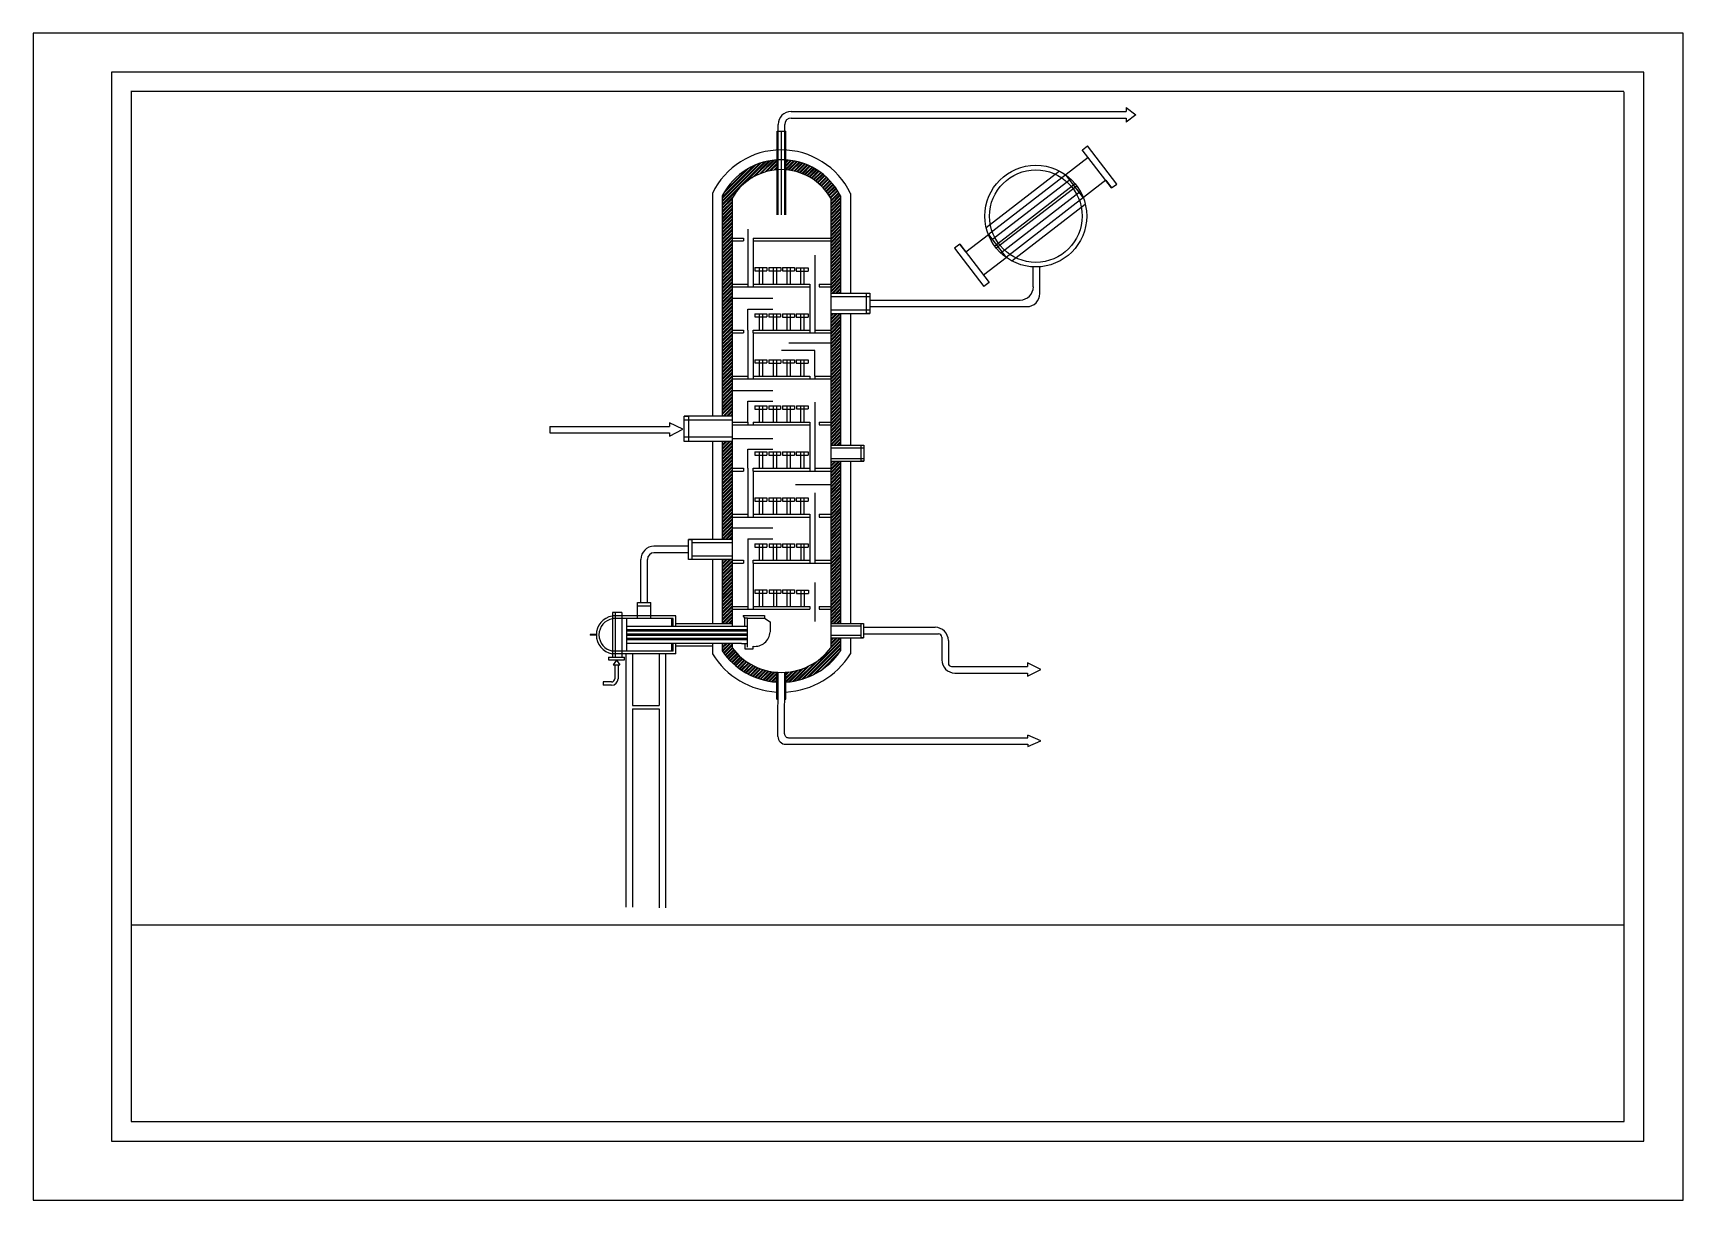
# Model space of a CAD drawing. Header units: centimetres. Extents: x 323 to 743, y 323 to 620.
import ezdxf

# ---------------------------------------------------------------- set-up
doc = ezdxf.new("R2010")
doc.units = ezdxf.units.CM
doc.header["$MEASUREMENT"] = 0

msp = doc.modelspace()

# ---------------------------------------------------------------- hatches: boundary and pattern name
h = msp.add_hatch()
h.set_pattern_fill('ANSI32', color=256, scale=1.673677)
h.set_pattern_definition([(45, (346.17026, 434.5783), (-0.4438006, 0.4438006), []), (45, (346.4661, 434.5783), (-0.4438006, 0.4438006), [])])
h.paths.add_polyline_path([(528.74, 511.01), (526.22, 511.01), (526.22, 469.66), (528.74, 469.66)])
h.paths.add_polyline_path([(528.74, 548.59), (526.22, 548.59), (526.22, 515.03), (528.74, 515.03)])
h.paths.add_polyline_path([(528.74, 578.53, 0.262785), (514.76, 587.64), (514.76, 585.13, -0.24895), (526.22, 577.89), (526.22, 553.72), (528.74, 553.72)])
h.paths.add_polyline_path([(512.58, 585.13), (512.58, 587.64, 0.262785), (498.61, 578.53), (498.61, 522.45), (501.12, 522.45), (501.12, 577.89, -0.24895)])
h.paths.add_polyline_path([(501.12, 515.97), (498.61, 515.97), (498.61, 491.05), (501.12, 491.05)])
h.paths.add_polyline_path([(501.12, 485.93), (498.61, 485.93), (498.61, 469.6), (501.12, 469.6)])
h.paths.add_polyline_path([(501.12, 463.48), (501.12, 464.58), (498.61, 464.58), (498.61, 462.68, 0.231208), (512.49, 454.74), (512.5, 457.26, -0.216101)])
h.paths.add_polyline_path([(528.74, 462.68), (528.74, 466.05), (526.22, 466.05), (526.22, 463.48, -0.216098), (514.84, 457.26), (514.84, 454.74, 0.231371)])

# ---------------------------------------------------------------- linework, layer by layer
for p, q in [((323.17, 619.94), (323.17, 322.94)), ((743.17, 619.94), (323.17, 619.94)), ((743.17, 322.94), (743.17, 619.94)), ((733.17, 609.94), (343.17, 609.94)), ((343.17, 609.94), (343.17, 337.94)), ((733.17, 337.94), (733.17, 609.94)), ((728.09, 605.04), (348.09, 605.04)), ((348.17, 604.94), (348.17, 342.94)), ((728.17, 342.94), (728.17, 604.94)), ((601.42, 600.98), (601.42, 599.98)), ((601.42, 600.98), (603.86, 599.13)), ((512.84, 573.65), (512.84, 596.63)), ((514.51, 573.65), (514.51, 596.63)), ((516.18, 599.98), (601.42, 599.98)), ((516.18, 598.3), (601.42, 598.3)), ((603.86, 599.13), (601.42, 597.28)), ((601.42, 598.3), (601.42, 597.28)), ((512.58, 573.65), (512.58, 594.96)), ((512.58, 594.96), (514.76, 594.96)), ((513.67, 573.65), (513.67, 594.96)), ((514.76, 573.65), (514.76, 594.96)), ((591.76, 588.3), (566.35, 568.68)), ((597.72, 580.52), (590.27, 590.24)), ((590.28, 590.24), (591.6, 591.25)), ((599.07, 581.51), (591.6, 591.25)), ((584.49, 584.8), (565.82, 570.38)), ((586, 583.84), (590.5, 577.99)), ((587.33, 582.76), (567.07, 567.12)), ((588.47, 581.53), (567.97, 565.7)), ((588.88, 581), (568.38, 565.17)), ((596.24, 582.45), (570.85, 562.85)), ((596.24, 582.45), (597.72, 580.52)), ((597.72, 580.52), (599.07, 581.51)), ((496.1, 579.12), (496.1, 522.45)), ((496.1, 579.12), (496.1, 522.45)), ((498.61, 578.53), (498.61, 522.45)), ((501.12, 577.89), (501.12, 510.35)), ((526.22, 577.89), (526.22, 506.51)), ((528.74, 578.53), (528.74, 553.72)), ((531.25, 579.12), (531.25, 553.72)), ((589.78, 579.58), (569.52, 563.94)), ((591.03, 576.32), (572.36, 561.9)), ((501.12, 567.75), (504.05, 567.75)), ((501.12, 567.38), (501.12, 567.38)), ((501.12, 567.04), (504.05, 567.04)), ((504.05, 567.75), (504.05, 567.04)), ((505.14, 570.01), (505.14, 555.33)), ((506.48, 567.75), (506.48, 555.33)), ((506.48, 567.75), (526.23, 567.75)), ((506.48, 567.04), (526.23, 567.04)), ((511.14, 567.75), (511.14, 567.74)), ((511.98, 567.75), (511.98, 567.74)), ((526.22, 567.4), (526.23, 567.4)), ((560.6, 564.24), (566.35, 568.68)), ((566.35, 568.68), (570.85, 562.85)), ((522.21, 563.42), (522.21, 543.61)), ((559.12, 566.18), (557.77, 565.19)), ((557.77, 565.19), (565.24, 555.44)), ((559.12, 566.18), (566.57, 556.46)), ((560.6, 564.24), (559.12, 566.18)), ((565.08, 558.4), (570.85, 562.85)), ((506.95, 560.25), (506.95, 559.41)), ((506.95, 560.25), (509.96, 560.25)), ((506.95, 559.41), (509.96, 559.41)), ((508.03, 560.25), (508.03, 556.07)), ((508.87, 560.25), (508.87, 556.07)), ((509.96, 560.25), (509.96, 559.41)), ((510.5, 560.25), (510.5, 559.41)), ((510.5, 560.25), (513.51, 560.25)), ((510.5, 559.41), (513.51, 559.41)), ((511.59, 560.25), (511.59, 556.07)), ((512.43, 560.25), (512.43, 556.07)), ((513.51, 560.25), (513.51, 559.41)), ((513.99, 560.25), (513.99, 559.41)), ((513.99, 560.25), (517, 560.25)), ((513.99, 559.41), (517, 559.41)), ((515.07, 560.25), (515.07, 556.07)), ((515.91, 560.25), (515.91, 556.07)), ((517, 560.25), (517, 559.41)), ((517.47, 560.2), (517.47, 559.36)), ((517.47, 560.2), (520.48, 560.2)), ((517.47, 559.36), (520.48, 559.36)), ((518.56, 560.2), (518.56, 556.02)), ((519.4, 560.2), (519.4, 556.02)), ((520.48, 560.2), (520.48, 559.36)), ((520.48, 560.2), (520.48, 559.36)), ((577.79, 555.34), (577.79, 560.41)), ((579.47, 553.66), (579.47, 560.44)), ((501.12, 556.03), (505.14, 556.03)), ((501.12, 555.33), (520.87, 555.33)), ((506.48, 556.03), (520.87, 556.03)), ((520.87, 556.03), (520.87, 543.61)), ((523.3, 556.03), (523.3, 555.33)), ((523.3, 556.03), (526.23, 556.03)), ((523.3, 555.33), (526.23, 555.33)), ((526.22, 555.68), (526.23, 555.68)), ((566.57, 556.46), (565.24, 555.44)), ((511.5, 552.34), (501.13, 552.34)), ((526.3, 553.72), (536.22, 553.72)), ((526.3, 552.86), (536.22, 552.86)), ((536.22, 551.99), (574.45, 551.99)), ((536.22, 550.32), (576.12, 550.32)), ((505.14, 544.32), (505.14, 549.67)), ((505.14, 549.67), (511.5, 549.67)), ((506.93, 548.51), (506.93, 547.67)), ((506.93, 548.51), (509.95, 548.51)), ((506.93, 547.67), (509.95, 547.67)), ((508.02, 548.51), (508.02, 544.33)), ((508.86, 548.51), (508.86, 544.33)), ((509.95, 548.51), (509.95, 547.67)), ((510.47, 548.51), (510.47, 547.67)), ((510.47, 548.51), (513.48, 548.51)), ((510.47, 547.67), (513.48, 547.67)), ((511.56, 548.51), (511.56, 544.32)), ((512.39, 548.51), (512.39, 544.32)), ((513.48, 548.51), (513.48, 547.67)), ((513.97, 548.48), (513.97, 547.64)), ((513.97, 548.48), (516.98, 548.48)), ((513.97, 547.64), (516.98, 547.64)), ((515.05, 548.48), (515.05, 544.29)), ((515.89, 548.48), (515.89, 544.29)), ((516.98, 548.48), (516.98, 547.64)), ((517.46, 548.49), (517.46, 547.65)), ((517.46, 548.49), (520.47, 548.49)), ((517.46, 547.65), (520.47, 547.65)), ((518.55, 548.49), (518.55, 544.3)), ((519.39, 548.49), (519.39, 544.3)), ((520.47, 548.49), (520.47, 547.65)), ((526.3, 549.45), (536.22, 549.45)), ((526.3, 548.59), (536.22, 548.59)), ((528.74, 548.59), (528.74, 515.03)), ((531.25, 548.59), (531.25, 515.03)), ((501.12, 544.32), (504.05, 544.32)), ((501.12, 543.61), (504.05, 543.61)), ((504.05, 544.32), (504.05, 543.61)), ((505.14, 544.32), (505.14, 531.9)), ((506.48, 544.32), (520.87, 544.32)), ((506.48, 543.61), (506.48, 544.32)), ((506.48, 543.61), (506.48, 531.9)), ((506.48, 543.61), (526.23, 543.61)), ((522.21, 544.32), (526.23, 544.32)), ((526.22, 543.96), (526.23, 543.96)), ((522.21, 539.12), (513.69, 539.12)), ((526.12, 541.04), (515.6, 541.04)), ((522.21, 532.6), (522.21, 539.12)), ((506.93, 536.8), (506.93, 535.96)), ((506.93, 536.8), (509.94, 536.8)), ((506.93, 535.96), (509.94, 535.96)), ((508.01, 536.8), (508.01, 532.61)), ((508.85, 536.8), (508.85, 532.61)), ((509.94, 536.8), (509.94, 535.96)), ((510.5, 536.79), (510.5, 535.95)), ((510.5, 536.79), (513.51, 536.79)), ((510.5, 535.95), (513.51, 535.95)), ((511.58, 536.79), (511.58, 532.6)), ((512.42, 536.79), (512.42, 532.6)), ((513.51, 536.79), (513.51, 535.95)), ((514, 536.8), (514, 535.96)), ((514, 536.8), (517.01, 536.8)), ((514, 535.96), (517.01, 535.96)), ((515.09, 536.8), (515.09, 532.61)), ((515.92, 536.8), (515.92, 532.61)), ((517.01, 536.8), (517.01, 535.96)), ((517.47, 536.79), (517.47, 535.95)), ((517.47, 536.79), (520.48, 536.79)), ((517.47, 535.95), (520.48, 535.95)), ((518.56, 536.79), (518.56, 532.6)), ((519.4, 536.79), (519.4, 532.6)), ((520.48, 536.79), (520.48, 535.95)), ((501.12, 532.6), (505.14, 532.6)), ((501.12, 531.9), (526.23, 531.9)), ((506.48, 532.6), (520.87, 532.6)), ((520.87, 532.6), (520.87, 531.9)), ((522.21, 532.6), (522.21, 531.9)), ((522.21, 532.6), (526.23, 532.6)), ((526.22, 532.25), (526.23, 532.25)), ((511.5, 528.9), (501.12, 528.9)), ((505.14, 520.89), (505.14, 526.22)), ((505.14, 526.22), (511.5, 526.22)), ((506.95, 525.07), (506.95, 524.23)), ((506.95, 525.07), (509.96, 525.07)), ((508.03, 525.07), (508.03, 520.88)), ((508.87, 525.07), (508.87, 520.88)), ((509.96, 525.07), (509.96, 524.23)), ((510.47, 525.07), (510.47, 524.23)), ((510.47, 525.07), (513.48, 525.07)), ((511.55, 525.07), (511.55, 520.88)), ((512.39, 525.07), (512.39, 520.88)), ((513.48, 525.07), (513.48, 524.23)), ((513.97, 525.07), (513.97, 524.23)), ((513.97, 525.07), (516.99, 525.07)), ((515.06, 525.07), (515.06, 520.88)), ((515.9, 525.07), (515.9, 520.88)), ((516.99, 525.07), (516.99, 524.23)), ((517.48, 525.09), (517.48, 524.26)), ((517.48, 525.09), (520.49, 525.09)), ((518.57, 525.09), (518.57, 520.91)), ((519.41, 525.09), (519.41, 520.91)), ((520.49, 525.09), (520.49, 524.26)), ((522.21, 525.97), (522.21, 508.46)), ((501.12, 522.45), (488.95, 522.45)), ((501.12, 521.37), (488.95, 521.37)), ((501.12, 520.89), (505.14, 520.89)), ((505.14, 520.89), (505.14, 520.18)), ((506.48, 520.89), (506.48, 520.18)), ((506.48, 520.89), (520.87, 520.89)), ((506.95, 524.23), (509.96, 524.23)), ((510.47, 524.23), (513.48, 524.23)), ((513.97, 524.23), (516.99, 524.23)), ((517.48, 524.26), (520.49, 524.26)), ((520.87, 520.89), (520.87, 508.46)), ((523.3, 520.89), (523.3, 520.18)), ((523.3, 520.89), (526.23, 520.89)), ((454.74, 519.83), (485.17, 519.83)), ((454.74, 519.83), (454.74, 518.16)), ((454.74, 518.16), (485.17, 518.16)), ((485.17, 520.75), (485.17, 519.83)), ((488.54, 519.08), (485.17, 520.75)), ((485.17, 517.32), (488.54, 519.08)), ((485.17, 518.16), (485.17, 517.32)), ((501.12, 517.05), (488.95, 517.05)), ((501.12, 520.18), (520.87, 520.18)), ((501.12, 516.83), (501.12, 468.93)), ((511.5, 516.67), (501.12, 516.67)), ((520.87, 516.83), (520.87, 508.46)), ((522.21, 516.83), (522.21, 508.46)), ((523.3, 520.18), (526.23, 520.18)), ((526.22, 520.53), (526.23, 520.53)), ((526.22, 516.83), (526.22, 463.48)), ((528.74, 516.83), (528.74, 515.03)), ((531.25, 516.83), (531.25, 515.03)), ((501.12, 515.97), (488.95, 515.97)), ((496.1, 515.97), (496.1, 510.35)), ((496.1, 515.97), (496.1, 491.05)), ((496.1, 515.97), (496.1, 491.05)), ((498.61, 515.97), (498.61, 510.35)), ((498.61, 515.97), (498.61, 491.05)), ((505.14, 509.17), (505.14, 513.99)), ((505.14, 513.99), (511.5, 513.99)), ((506.94, 513.36), (506.94, 512.53)), ((506.94, 513.36), (509.95, 513.36)), ((506.94, 512.53), (509.95, 512.53)), ((508.03, 513.36), (508.03, 509.18)), ((508.87, 513.36), (508.87, 509.18)), ((509.95, 513.36), (509.95, 512.53)), ((510.47, 513.36), (510.47, 512.53)), ((510.47, 513.36), (513.48, 513.36)), ((510.47, 512.53), (513.48, 512.53)), ((511.56, 513.36), (511.56, 509.18)), ((512.4, 513.36), (512.4, 509.18)), ((513.48, 513.36), (513.48, 512.53)), ((513.99, 513.36), (513.99, 512.53)), ((513.99, 513.36), (517, 513.36)), ((513.99, 512.53), (517, 512.53)), ((515.08, 513.36), (515.08, 509.18)), ((515.91, 513.36), (515.91, 509.18)), ((517, 513.36), (517, 512.53)), ((517.46, 513.37), (517.46, 512.53)), ((517.46, 513.37), (520.47, 513.37)), ((517.46, 512.53), (520.47, 512.53)), ((518.54, 513.37), (518.54, 509.18)), ((519.38, 513.37), (519.38, 509.18)), ((520.47, 513.37), (520.47, 512.53)), ((526.22, 515.03), (534.67, 515.03)), ((526.22, 514.36), (534.67, 514.36)), ((501.12, 509.17), (504.05, 509.17)), ((501.12, 508.46), (504.05, 508.46)), ((504.05, 509.17), (504.05, 508.46)), ((505.14, 509.17), (505.14, 496.75)), ((506.48, 509.17), (520.87, 509.17)), ((506.48, 508.46), (506.48, 509.17)), ((506.48, 508.46), (506.48, 496.75)), ((506.48, 508.46), (526.22, 508.46)), ((522.21, 509.17), (526.22, 509.17)), ((526.22, 511.68), (534.67, 511.68)), ((526.22, 511.01), (534.67, 511.01)), ((526.22, 508.82), (526.23, 508.82)), ((526.22, 508.82), (526.23, 508.82)), ((526.22, 508.46), (526.22, 508.46)), ((528.74, 511.01), (528.74, 504.19)), ((528.74, 511.01), (528.74, 469.66)), ((531.25, 511.01), (531.25, 504.19)), ((531.25, 511.01), (531.25, 469.66)), ((526.22, 504.96), (517.26, 504.96)), ((496.1, 500.3), (496.1, 491.05)), ((498.61, 500.3), (498.61, 491.05)), ((506.91, 501.65), (506.91, 500.81)), ((506.91, 501.65), (509.93, 501.65)), ((506.91, 500.81), (509.93, 500.81)), ((508, 501.65), (508, 497.46)), ((508.84, 501.65), (508.84, 497.46)), ((509.93, 501.65), (509.93, 500.81)), ((510.48, 501.63), (510.48, 500.79)), ((510.48, 501.63), (513.49, 501.63)), ((510.48, 500.79), (513.49, 500.79)), ((511.57, 501.63), (511.57, 497.45)), ((512.4, 501.63), (512.4, 497.45)), ((513.49, 501.63), (513.49, 500.79)), ((513.99, 501.63), (513.99, 500.79)), ((513.99, 501.63), (517.01, 501.63)), ((513.99, 500.79), (517.01, 500.79)), ((515.08, 501.63), (515.08, 497.45)), ((515.92, 501.63), (515.92, 497.45)), ((517.01, 501.63), (517.01, 500.79)), ((517.45, 501.65), (517.45, 500.81)), ((517.45, 501.65), (520.46, 501.65)), ((517.45, 500.81), (520.46, 500.81)), ((518.53, 501.65), (518.53, 497.46)), ((519.37, 501.65), (519.37, 497.46)), ((520.46, 501.65), (520.46, 500.81)), ((522.21, 502.94), (522.21, 485.03)), ((501.12, 497.46), (505.14, 497.46)), ((501.12, 496.75), (520.87, 496.75)), ((506.48, 497.46), (520.87, 497.46)), ((520.87, 497.46), (520.87, 485.03)), ((523.3, 497.46), (523.3, 496.75)), ((523.3, 497.46), (526.23, 497.46)), ((523.3, 496.75), (526.23, 496.75)), ((526.22, 497.1), (526.23, 497.1)), ((511.5, 493.92), (501.12, 493.92)), ((490.02, 489.32), (481.24, 489.32)), ((490.02, 487.65), (481.24, 487.65)), ((501.12, 491.05), (490.02, 491.05)), ((501.12, 490.19), (490.88, 490.19)), ((505.14, 491.24), (505.14, 473.32)), ((505.14, 491.24), (511.5, 491.24)), ((506.94, 489.9), (506.94, 489.06)), ((506.94, 489.9), (509.95, 489.9)), ((506.94, 489.06), (509.95, 489.06)), ((508.03, 489.9), (508.03, 485.72)), ((508.87, 489.9), (508.87, 485.72)), ((509.95, 489.9), (509.95, 489.06)), ((510.52, 489.93), (510.52, 489.09)), ((510.52, 489.93), (513.54, 489.93)), ((510.52, 489.09), (513.54, 489.09)), ((511.61, 489.93), (511.61, 485.74)), ((512.45, 489.93), (512.45, 485.74)), ((513.54, 489.93), (513.54, 489.09)), ((513.99, 489.93), (513.99, 489.09)), ((513.99, 489.93), (517.01, 489.93)), ((513.99, 489.09), (517.01, 489.09)), ((515.08, 489.93), (515.08, 485.74)), ((515.92, 489.93), (515.92, 485.74)), ((517.01, 489.93), (517.01, 489.09)), ((517.49, 489.9), (517.49, 489.06)), ((517.49, 489.9), (520.51, 489.9)), ((517.49, 489.06), (520.51, 489.06)), ((518.58, 489.9), (518.58, 485.72)), ((519.42, 489.9), (519.42, 485.72)), ((520.51, 489.9), (520.51, 489.06)), ((477.9, 475), (477.9, 485.98)), ((479.57, 475), (479.57, 485.98)), ((501.12, 485.93), (490.02, 485.93)), ((501.12, 486.78), (490.88, 486.78)), ((496.1, 485.93), (496.1, 469.6)), ((496.1, 485.93), (496.1, 469.6)), ((498.61, 485.93), (498.61, 469.6)), ((501.12, 485.74), (504.05, 485.74)), ((501.12, 485.03), (504.05, 485.03)), ((504.05, 485.74), (504.05, 485.03)), ((506.48, 485.74), (520.87, 485.74)), ((506.48, 485.03), (506.48, 485.74)), ((506.48, 485.03), (506.48, 473.32)), ((506.48, 485.03), (526.23, 485.03)), ((522.21, 485.74), (526.23, 485.74)), ((526.22, 485.39), (526.23, 485.39)), ((522.21, 480.13), (522.21, 470.17)), ((477.06, 470.94), (477.06, 475)), ((477.06, 475), (480.41, 475)), ((480.41, 470.94), (480.41, 475)), ((506.92, 478.21), (506.92, 477.37)), ((506.92, 478.21), (509.93, 478.21)), ((506.92, 477.37), (509.93, 477.37)), ((508.01, 478.21), (508.01, 474.02)), ((508.85, 478.21), (508.85, 474.02)), ((509.93, 478.21), (509.93, 477.37)), ((510.53, 478.2), (510.53, 477.36)), ((510.53, 478.2), (513.54, 478.2)), ((510.53, 477.36), (513.54, 477.36)), ((511.62, 478.2), (511.62, 474.01)), ((512.46, 478.2), (512.46, 474.01)), ((513.54, 478.2), (513.54, 477.36)), ((513.99, 478.2), (513.99, 477.36)), ((513.99, 478.2), (517, 478.2)), ((513.99, 477.36), (517, 477.36)), ((515.08, 478.2), (515.08, 474.01)), ((515.91, 478.2), (515.91, 474.01)), ((517, 478.2), (517, 477.36)), ((517.52, 478.16), (517.52, 477.33)), ((517.52, 478.16), (520.54, 478.16)), ((517.52, 477.33), (520.54, 477.33)), ((518.61, 478.16), (518.61, 473.98)), ((519.45, 478.16), (519.45, 473.98)), ((520.54, 478.16), (520.54, 477.33)), ((470.7, 472.44), (470.7, 461.06)), ((473.04, 472.44), (470.7, 472.44)), ((486.77, 471.61), (470.7, 471.61)), ((486.1, 470.94), (470.7, 470.94)), ((471.37, 472.44), (471.37, 461.06)), ((473.04, 472.44), (473.04, 461.06)), ((474.21, 470.94), (474.21, 462.58)), ((477.06, 474.17), (480.41, 474.17)), ((485.76, 468.93), (485.76, 470.94)), ((486.1, 468.93), (486.1, 470.94)), ((486.77, 468.93), (486.77, 471.61)), ((501.12, 474.02), (505.14, 474.02)), ((501.12, 473.32), (520.87, 473.32)), ((503.94, 471.71), (509.34, 471.71)), ((504.33, 471.04), (503.94, 471.71)), ((504.33, 468.93), (504.33, 471.04)), ((505, 471.04), (504.33, 471.04)), ((505, 468.93), (505, 471.04)), ((505, 471.04), (509.34, 471.04)), ((506.48, 474.02), (520.87, 474.02)), ((509.34, 471.71), (509.34, 471.04)), ((509.34, 471.04), (510.81, 470.08)), ((520.87, 474.02), (520.87, 473.32)), ((523.3, 474.02), (523.3, 473.32)), ((523.3, 474.02), (526.23, 474.02)), ((523.3, 473.32), (526.23, 473.32)), ((526.22, 473.67), (526.23, 473.67)), ((466.56, 466.84), (465.03, 466.84)), ((465.03, 466.84), (465.03, 466.67)), ((466.56, 466.67), (465.03, 466.67)), ((505, 468.93), (474.21, 468.93)), ((505, 468.01), (474.21, 468.01)), ((505, 467.68), (474.21, 467.68)), ((505, 466.92), (474.21, 466.92)), ((505, 466.59), (474.21, 466.59)), ((501.12, 469.6), (486.77, 469.6)), ((505, 463.67), (505, 469.98)), ((510.81, 470.08), (510.81, 467.5)), ((526.22, 469.66), (534.6, 469.66)), ((526.22, 469.06), (534, 469.06)), ((526.22, 466.65), (534, 466.65)), ((534.6, 468.69), (552.82, 468.69)), ((534.6, 467.02), (553.66, 467.02)), ((486.1, 462.58), (470.7, 462.58)), ((505, 465.84), (474.21, 465.84)), ((505, 465.5), (474.21, 465.5)), ((503.53, 464.58), (474.21, 464.58)), ((485.76, 462.58), (485.76, 464.58)), ((486.1, 462.58), (486.1, 464.58)), ((486.77, 461.91), (486.77, 464.58)), ((496.1, 463.91), (486.77, 463.91)), ((496.1, 464.58), (496.1, 461.93)), ((496.1, 464.58), (496.1, 461.93)), ((498.61, 464.58), (498.61, 462.68)), ((501.12, 464.58), (501.12, 463.48)), ((503.53, 464.58), (505, 464.58)), ((504.33, 464.58), (504.33, 463.25)), ((504.33, 463.25), (506.46, 463.25)), ((506.46, 463.25), (506.46, 463.88)), ((526.22, 466.05), (534.6, 466.05)), ((528.74, 466.05), (528.74, 462.68)), ((531.25, 466.05), (531.25, 461.93)), ((554.49, 466.18), (554.49, 460.41)), ((556.17, 465.34), (556.17, 459.57)), ((469.63, 461.06), (469.63, 460.4)), ((469.63, 461.06), (473.76, 461.06)), ((469.63, 460.4), (473.76, 460.4)), ((486.77, 461.91), (470.7, 461.91)), ((471.69, 460.33), (470.86, 459.15)), ((470.86, 459.15), (472.53, 459.15)), ((471.28, 459.15), (471.28, 455.62)), ((471.69, 460.33), (472.53, 459.15)), ((472.12, 459.15), (472.12, 455.62)), ((473.76, 460.4), (473.76, 461.06)), ((474.08, 461.91), (474.08, 397.46)), ((475.75, 461.91), (475.75, 448.82)), ((482.52, 461.91), (482.52, 448.82)), ((484.19, 461.91), (484.19, 397.27)), ((557, 458.73), (576.3, 458.73)), ((576.3, 459.65), (576.3, 458.73)), ((579.67, 457.98), (576.3, 459.65)), ((576.3, 456.22), (579.67, 457.98)), ((470.44, 454.79), (468.29, 454.79)), ((468.29, 454.79), (468.29, 453.95)), ((470.44, 453.95), (468.29, 453.95)), ((512.48, 450.4), (512.5, 457.22)), ((512.8, 440.93), (512.84, 457.22)), ((514.47, 441.6), (514.51, 457.22)), ((514.83, 450.4), (514.84, 457.21)), ((557.84, 457.06), (576.3, 457.06)), ((576.3, 457.06), (576.3, 456.22)), ((512.48, 450.4), (512.82, 450.4)), ((514.49, 450.4), (514.83, 450.4)), ((475.75, 448.82), (482.52, 448.82)), ((475.75, 447.98), (475.75, 397.46)), ((475.75, 447.98), (482.52, 447.98)), ((482.52, 447.98), (482.52, 397.27)), ((576.43, 440.6), (576.43, 441.23)), ((579.69, 439.76), (576.43, 441.23)), ((514.8, 438.92), (576.43, 438.92)), ((515.47, 440.6), (576.43, 440.6)), ((576.43, 438.32), (579.69, 439.76)), ((576.43, 438.92), (576.43, 438.32)), ((348.17, 392.94), (728.17, 392.94)), ((348.17, 342.94), (728.17, 342.94)), ((343.17, 337.94), (733.17, 337.94)), ((323.17, 322.94), (743.17, 322.94))]:
    msp.add_line(p, q)
for points in [[(536.22, 548.59), (535.36, 548.59), (535.36, 553.72), (536.22, 553.72)], [(488.95, 522.45), (490.03, 522.45), (490.03, 515.97), (488.95, 515.97)], [(534.67, 511.01), (534, 511.01), (534, 515.03), (534.67, 515.03)], [(490.02, 491.05), (490.88, 491.05), (490.88, 485.93), (490.02, 485.93)], [(534.6, 466.05), (534, 466.05), (534, 469.66), (534.6, 469.66)]]:
    msp.add_lwpolyline(points, close=True)
for radius in [12.95, 11.78]:
    msp.add_circle((578.43, 573.35), radius)
for centre, radius, start, end in [((516.18, 596.63), 3.35, 90, 180), ((516.18, 596.63), 1.67, 90, 180), ((513.67, 570.71), 19.48, 25.57, 154.43), ((513.67, 570.71), 16.97, 27.4305, 152.5695), ((513.67, 570.71), 14.46, 29.767, 150.233), ((513.67, 570.71), 14.46, 29.767, 150.233), ((574.45, 555.34), 3.35, 270, 0), ((576.12, 553.66), 3.35, 270, 0), ((481.24, 485.98), 3.35, 90, 180), ((481.24, 485.98), 1.67, 90, 180), ((471.42, 466.76), 4.85, 99.7521, 260.2479), ((471.42, 466.76), 4.18, 99.7521, 260.2479), ((506.87, 467.8), 3.95, 263.9206, 355.5887), ((552.82, 465.34), 3.35, 0, 90), ((553.66, 466.18), 0.837, 0, 90), ((513.67, 472.92), 18.22, 214.2209, 266.2949), ((513.67, 472.92), 15.71, 216.9459, 323.0541), ((513.67, 472.92), 18.22, 273.6697, 325.7791), ((513.67, 472.92), 20.73, 212.022, 266.7284), ((513.67, 472.92), 20.73, 273.2089, 327.978), ((557.84, 460.41), 3.35, 180, 270), ((557, 459.57), 0.837, 180, 270), ((470.44, 455.62), 0.837, 270, 0), ((470.44, 455.62), 1.67, 270, 0), ((515.47, 441.6), 1, 179.8698, 270), ((514.8, 440.92), 2, 179.8828, 270)]:
    msp.add_arc(centre, radius, start, end)

doc.saveas('drawing.dxf')
